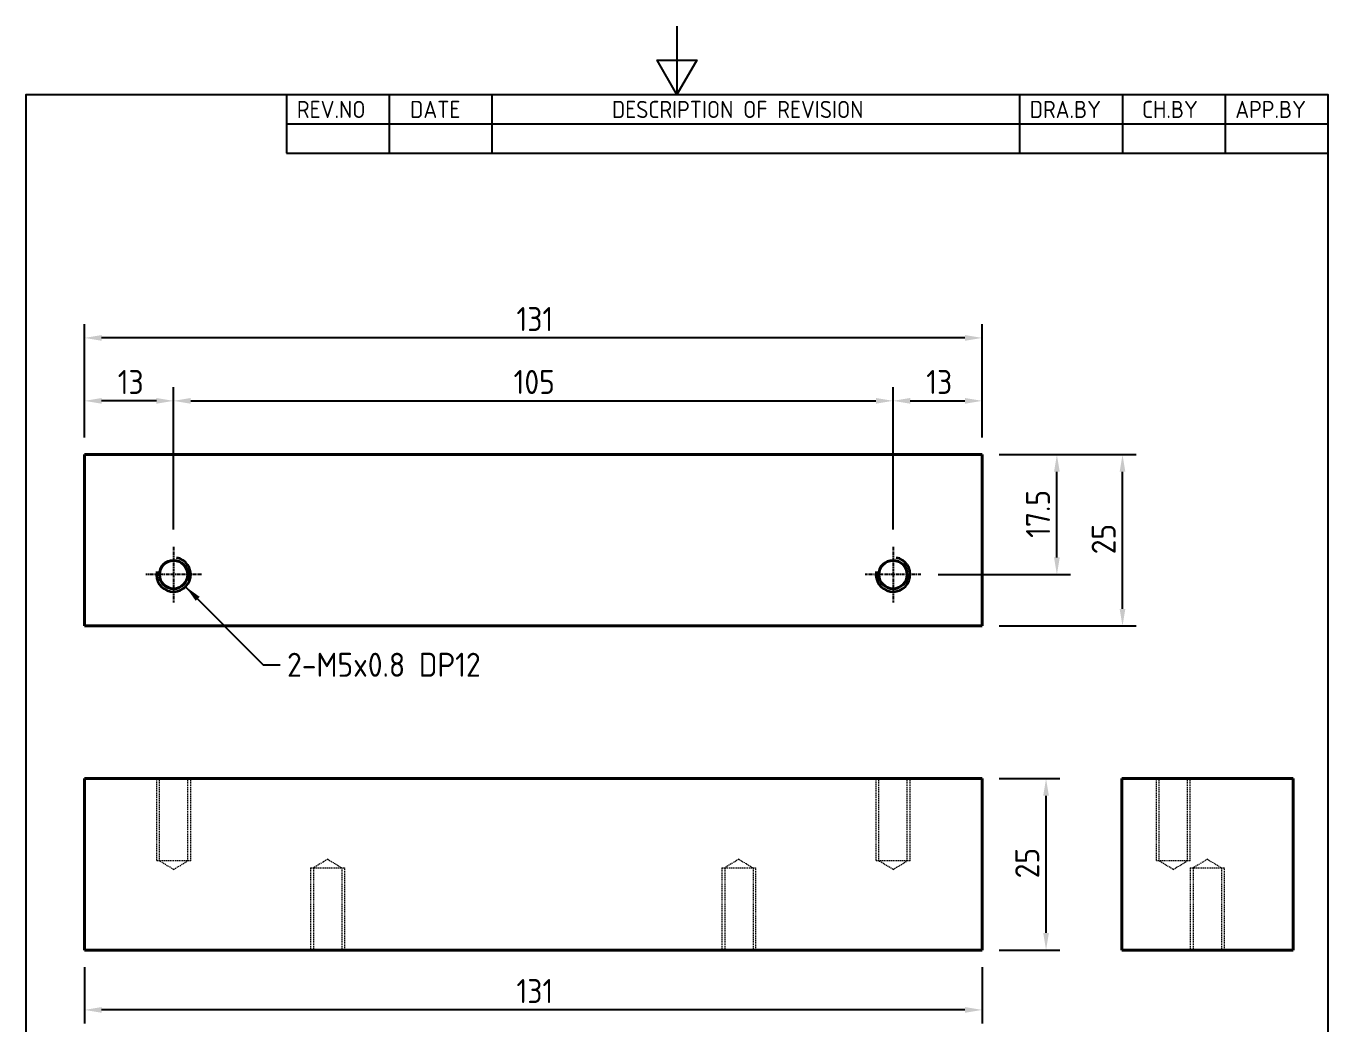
# Model space of a CAD drawing. Header units: millimetres. Extents: x 0 to 210, y 0 to 297.
# Drawn here: x 10 to 200, y 151.4 to 297 of the extents above; entities that cross this region are included whole.
import ezdxf

# ---------------------------------------------------------------- set-up
doc = ezdxf.new("R2010")
doc.units = ezdxf.units.MM
doc.linetypes.add('CHAIN', pattern=[0.7087, 0.4724, -0.0591, 0.1181, -0.0591])
doc.linetypes.add('DASHED', pattern=[0.2067, 0.1654, -0.0413])
doc.layers.get('0').update_dxf_attribs({"color": 3, "lineweight": 25, "true_color": 0x00ff00})
for name, color, linetype, lineweight, true_color in [('가려진 것(ISO)', 2, 'DASHED', 18, 0xffff00), ('가시적인 것(ISO)', 3, 'Continuous', 40, 0x00ff00), ('가시적인 좁은 것(ISO)', 3, 'Continuous', 35, 0x00ff00), ('기호(ISO)', 5, 'Continuous', 25, 0x0000ff), ('중심 표식(ISO)', 1, 'Continuous', 25, 0xff0000), ('치수(ISO)', 2, 'Continuous', 25, 0xffff00)]:
    doc.layers.add(name, color=color, linetype=linetype, lineweight=lineweight, true_color=true_color)
doc.layers.add('경계(ISO)', color=7, linetype='Continuous', lineweight=25)
doc.styles.add('ISO ProportionalPSTEK', font='isocp.shx')
doc.styles.add('치수 텍스트_PSTEK_POSCO', font='isocp.shx')
doc.dimstyles.new('치수_PSTEK_POSCO', dxfattribs={"dimtxt": 3.5, "dimasz": 2.5, "dimexe": 2, "dimexo": 2.5, "dimgap": 1, "dimtad": 1, "dimrnd": 1e-08, "dimdsep": 46, "dimtxsty": '치수 텍스트_PSTEK_POSCO', "dimcen": 0.09, "dimdle": 10, "dimclrd": 7, "dimclre": 7, "dimclrt": 2, "dimadec": 1, "dimazin": 2, "dimtfac": 1, "dimtmove": 0, "dimatfit": 3, "dimfxl": 1, "dimtolj": 1, "dimlwd": -1, "dimlwe": -1, "dimarcsym": 0})
doc.dimstyles.new('치수_PSTEK_POSCO$7', dxfattribs={"dimtxt": 3.5, "dimasz": 2.5, "dimexe": 2, "dimexo": 2.5, "dimgap": 1, "dimtad": 1, "dimrnd": 1e-08, "dimdsep": 46, "dimtxsty": '치수 텍스트_PSTEK_POSCO', "dimcen": 0.09, "dimdle": 10, "dimclrd": 7, "dimclre": 7, "dimclrt": 2, "dimadec": 1, "dimazin": 2, "dimtfac": 1, "dimtmove": 0, "dimatfit": 3, "dimfxl": 1, "dimtolj": 1, "dimlwd": -1, "dimlwe": -1, "dimarcsym": 0})

# ---------------------------------------------------------------- blocks, each defined once
blk = doc.blocks.new('경계 Default Border')
at = {"layer": '경계(ISO)', "flags": 128}
for points in [[(105, 297.0000076293945), (105, 287.0000076293945), (102.1132469177246, 292.0000076293945), (107.8867530822754, 292.0000076293945), (105, 287.0000076293945)], [(10, 10), (10, 287.0000076293945), (200, 287.0000076293945), (200, 10), (10, 10)]]:
    blk.add_lwpolyline(points, dxfattribs=at)
blk = doc.blocks.new('리비전 내역')
at = {"layer": '기호(ISO)'}
for p, q in [((48.00000000000001, 287.0000076293945), (200, 287.0000076293945)), ((48.00000000000001, 287.0000076293945), (48.00000000000001, 282.7200076293945)), ((63.00000000000001, 287.0000076293945), (63.00000000000001, 282.7200076293945)), ((78, 287.0000076293945), (78, 282.7200076293945)), ((155, 287.0000076293945), (155, 282.7200076293945)), ((170, 287.0000076293945), (170, 282.7200076293945)), ((185, 287.0000076293945), (185, 282.7200076293945)), ((200, 287.0000076293945), (200, 282.7200076293945)), ((48.00000000000001, 282.7200076293945), (200, 282.7200076293945)), ((48.00000000000001, 282.7200076293945), (48.00000000000001, 278.4400076293945)), ((63.00000000000001, 282.7200076293945), (63.00000000000001, 278.4400076293945)), ((78, 282.7200076293945), (78, 278.4400076293945)), ((155, 282.7200076293945), (155, 278.4400076293945)), ((170, 282.7200076293945), (170, 278.4400076293945)), ((185, 282.7200076293945), (185, 278.4400076293945)), ((200, 282.7200076293945), (200, 278.4400076293945)), ((48.00000000000001, 278.4400076293945), (200, 278.4400076293945))]:
    blk.add_line(p, q, dxfattribs=at)
at = {"layer": '기호(ISO)', "color": 2, "true_color": 0xffff00, "char_height": 2.5, "attachment_point": 7, "style": 'ISO ProportionalPSTEK'}
for s, insert in [('REV.NO', (49.5271157026291, 283.5831900503393)), ('DATE', (66.05423110723495, 283.5831900503393)), ('DESCRIPTION OF REVISION', (95.50702043336295, 283.5831900503393)), ('DRA.BY', (156.4757339553203, 283.5831900503393)), ('CH.BY', (172.8642915086116, 283.5831900503393)), ('APP.BY', (186.4777339604403, 283.5831900503393))]:
    blk.add_mtext(s, dxfattribs=dict(at, insert=insert))
blk = doc.blocks.new('*D27')
at = {"layer": 'Defpoints', "color": 0, "transparency": 16777216}
for p in [(18.52794921046186, 162.2125173932824), (149.5279492104619, 162.2125173932824), (18.52794921046186, 153.4756338663965)]:
    blk.add_point(p, dxfattribs=at)
at = {"layer": '치수(ISO)', "color": 7, "transparency": 16777216}
for p, q in [((18.52794921046186, 159.7125173932824), (18.52794921046186, 151.4756338663965)), ((149.5279492104619, 159.7125173932824), (149.5279492104619, 151.4756338663965)), ((147.0279492104619, 153.4756338663965), (21.02794921046186, 153.4756338663965))]:
    blk.add_line(p, q, dxfattribs=at)
for points in [[(21.02794921046186, 153.8923005330632), (21.02794921046186, 153.0589671997299), (18.52794921046186, 153.4756338663965)], [(147.0279492104619, 153.8923005330632), (147.0279492104619, 153.0589671997299), (149.5279492104619, 153.4756338663965)]]:
    blk.add_solid(points, dxfattribs=at)
at = {"layer": '치수(ISO)', "color": 2, "transparency": 16777216, "insert": (81.57794921046187, 156.2256338663965), "char_height": 3.5, "attachment_point": 4, "style": '치수 텍스트_PSTEK_POSCO'}
blk.add_mtext('\\A1;131', dxfattribs=at)
blk = doc.blocks.new('*D28')
at = {"layer": 'Defpoints', "color": 0, "transparency": 16777216}
for p in [(149.5279492104619, 187.2125173932824), (158.8592963136879, 187.2125173932824), (149.5279492104619, 162.2125173932824)]:
    blk.add_point(p, dxfattribs=at)
at = {"layer": '치수(ISO)', "color": 7, "transparency": 16777216}
for p, q in [((152.0279492104619, 187.2125173932824), (160.8592963136879, 187.2125173932824)), ((158.8592963136879, 164.7125173932824), (158.8592963136879, 184.7125173932824)), ((152.0279492104619, 162.2125173932824), (160.8592963136879, 162.2125173932824))]:
    blk.add_line(p, q, dxfattribs=at)
for points in [[(158.4426296470212, 184.7125173932824), (159.2759629803545, 184.7125173932824), (158.8592963136879, 187.2125173932824)], [(158.4426296470212, 164.7125173932824), (159.2759629803545, 164.7125173932824), (158.8592963136879, 162.2125173932824)]]:
    blk.add_solid(points, dxfattribs=at)
at = {"layer": '치수(ISO)', "color": 2, "transparency": 16777216, "insert": (156.1089518254989, 172.6705910434891), "char_height": 3.5, "attachment_point": 4, "rotation": 90, "style": '치수 텍스트_PSTEK_POSCO'}
blk.add_mtext('\\A1;25', dxfattribs=at)
blk = doc.blocks.new('*D29')
at = {"layer": 'Defpoints', "color": 0, "transparency": 16777216}
for p in [(149.5279492104759, 234.4837082094128), (170.0157072800249, 234.4837082094128), (149.5279492104759, 209.4837082094128)]:
    blk.add_point(p, dxfattribs=at)
at = {"layer": '치수(ISO)', "color": 7, "transparency": 16777216}
for p, q in [((152.0279492104759, 234.4837082094128), (172.0157072800249, 234.4837082094128)), ((170.0157072800249, 211.9837082094128), (170.0157072800249, 231.9837082094128)), ((152.0279492104759, 209.4837082094128), (172.0157072800249, 209.4837082094128))]:
    blk.add_line(p, q, dxfattribs=at)
for points in [[(169.5990406133583, 231.9837082094128), (170.4323739466916, 231.9837082094128), (170.0157072800249, 234.4837082094128)], [(169.5990406133583, 211.9837082094128), (170.4323739466916, 211.9837082094128), (170.0157072800249, 209.4837082094128)]]:
    blk.add_solid(points, dxfattribs=at)
at = {"layer": '치수(ISO)', "color": 2, "transparency": 16777216, "insert": (167.2653627918359, 219.9417818596196), "char_height": 3.5, "attachment_point": 4, "rotation": 90, "style": '치수 텍스트_PSTEK_POSCO'}
blk.add_mtext('\\A1;25', dxfattribs=at)
blk = doc.blocks.new('*D30')
at = {"layer": 'Defpoints', "color": 0, "transparency": 16777216}
for p in [(149.5279492104759, 234.4837082094128), (160.4389650295496, 234.4837082094128), (140.5949492104759, 216.9837082094128)]:
    blk.add_point(p, dxfattribs=at)
at = {"layer": '치수(ISO)', "color": 7, "transparency": 16777216}
for p, q in [((152.0279492104759, 234.4837082094128), (162.4389650295496, 234.4837082094128)), ((160.4389650295496, 219.4837082094128), (160.4389650295496, 231.9837082094128)), ((143.0949492104759, 216.9837082094128), (162.4389650295496, 216.9837082094128))]:
    blk.add_line(p, q, dxfattribs=at)
for points in [[(160.022298362883, 231.9837082094128), (160.8556316962163, 231.9837082094128), (160.4389650295496, 234.4837082094128)], [(160.022298362883, 219.4837082094128), (160.8556316962163, 219.4837082094128), (160.4389650295496, 216.9837082094128)]]:
    blk.add_solid(points, dxfattribs=at)
at = {"layer": '치수(ISO)', "color": 2, "transparency": 16777216, "insert": (157.6889650295496, 222.3362208359975), "char_height": 3.5, "attachment_point": 4, "rotation": 90, "style": '치수 텍스트_PSTEK_POSCO'}
blk.add_mtext('\\A1;17.5', dxfattribs=at)
blk = doc.blocks.new('*D31')
at = {"layer": 'Defpoints', "color": 0, "transparency": 16777216}
for p in [(136.5279492104759, 242.326756680092), (31.5279492104759, 221.0507082094128), (136.5279492104759, 221.0507082094128)]:
    blk.add_point(p, dxfattribs=at)
at = {"layer": '치수(ISO)', "color": 7, "transparency": 16777216}
for p, q in [((31.5279492104759, 223.5507082094128), (31.5279492104759, 244.326756680092)), ((136.5279492104759, 223.5507082094128), (136.5279492104759, 244.326756680092)), ((34.0279492104759, 242.326756680092), (134.0279492104759, 242.326756680092))]:
    blk.add_line(p, q, dxfattribs=at)
for points in [[(34.0279492104759, 242.7434233467586), (34.0279492104759, 241.9100900134253), (31.5279492104759, 242.326756680092)], [(134.0279492104759, 242.7434233467586), (134.0279492104759, 241.9100900134253), (136.5279492104759, 242.326756680092)]]:
    blk.add_solid(points, dxfattribs=at)
at = {"layer": '치수(ISO)', "color": 2, "transparency": 16777216, "insert": (81.1554618370606, 245.076756680092), "char_height": 3.5, "attachment_point": 4, "style": '치수 텍스트_PSTEK_POSCO'}
blk.add_mtext('\\A1;105', dxfattribs=at)
blk = doc.blocks.new('*D32')
at = {"layer": 'Defpoints', "color": 0, "transparency": 16777216}
for p in [(18.5279492104759, 251.5085812657611), (18.5279492104759, 234.4837082094128), (149.5279492104759, 234.4837082094128)]:
    blk.add_point(p, dxfattribs=at)
at = {"layer": '치수(ISO)', "color": 7, "transparency": 16777216}
for p, q in [((18.5279492104759, 236.9837082094128), (18.5279492104759, 253.5085812657611)), ((149.5279492104759, 236.9837082094128), (149.5279492104759, 253.5085812657611)), ((147.0279492104759, 251.5085812657611), (21.0279492104759, 251.5085812657611))]:
    blk.add_line(p, q, dxfattribs=at)
for points in [[(21.0279492104759, 251.9252479324278), (21.0279492104759, 251.0919145990945), (18.5279492104759, 251.5085812657611)], [(147.0279492104759, 251.9252479324278), (147.0279492104759, 251.0919145990945), (149.5279492104759, 251.5085812657611)]]:
    blk.add_solid(points, dxfattribs=at)
at = {"layer": '치수(ISO)', "color": 2, "transparency": 16777216, "insert": (81.5779492104759, 254.2585812657611), "char_height": 3.5, "attachment_point": 4, "style": '치수 텍스트_PSTEK_POSCO'}
blk.add_mtext('\\A1;131', dxfattribs=at)
blk = doc.blocks.new('*D34')
at = {"layer": 'Defpoints', "color": 0, "transparency": 16777216}
for p in [(149.5279492104759, 242.326756680092), (149.5279492104759, 234.4837082094128), (136.5279492104759, 221.0507082094128)]:
    blk.add_point(p, dxfattribs=at)
at = {"layer": '치수(ISO)', "color": 7, "transparency": 16777216}
for p, q in [((136.5279492104759, 223.5507082094128), (136.5279492104759, 244.326756680092)), ((149.5279492104759, 236.9837082094128), (149.5279492104759, 244.326756680092)), ((139.0279492104759, 242.326756680092), (147.0279492104759, 242.326756680092))]:
    blk.add_line(p, q, dxfattribs=at)
for points in [[(139.0279492104759, 242.7434233467586), (139.0279492104759, 241.9100900134253), (136.5279492104759, 242.326756680092)], [(147.0279492104759, 242.7434233467586), (147.0279492104759, 241.9100900134253), (149.5279492104759, 242.326756680092)]]:
    blk.add_solid(points, dxfattribs=at)
at = {"layer": '치수(ISO)', "color": 2, "transparency": 16777216, "insert": (141.3804618370606, 245.076756680092), "char_height": 3.5, "attachment_point": 4, "style": '치수 텍스트_PSTEK_POSCO'}
blk.add_mtext('\\A1;13', dxfattribs=at)
blk = doc.blocks.new('*D35')
at = {"layer": 'Defpoints', "color": 0, "transparency": 16777216}
for p in [(18.5279492104759, 242.326756680092), (18.5279492104759, 234.4837082094128), (31.5279492104759, 221.0507082094128)]:
    blk.add_point(p, dxfattribs=at)
at = {"layer": '치수(ISO)', "color": 7, "transparency": 16777216}
for p, q in [((18.5279492104759, 236.9837082094128), (18.5279492104759, 244.326756680092)), ((31.5279492104759, 223.5507082094128), (31.5279492104759, 244.326756680092)), ((29.0279492104759, 242.326756680092), (21.0279492104759, 242.326756680092))]:
    blk.add_line(p, q, dxfattribs=at)
for points in [[(21.0279492104759, 242.7434233467586), (21.0279492104759, 241.9100900134253), (18.5279492104759, 242.326756680092)], [(29.0279492104759, 242.7434233467586), (29.0279492104759, 241.9100900134253), (31.5279492104759, 242.326756680092)]]:
    blk.add_solid(points, dxfattribs=at)
at = {"layer": '치수(ISO)', "color": 2, "transparency": 16777216, "insert": (23.38046183706061, 245.076756680092), "char_height": 3.5, "attachment_point": 4, "style": '치수 텍스트_PSTEK_POSCO'}
blk.add_mtext('\\A1;13', dxfattribs=at)

msp = doc.modelspace()

# ---------------------------------------------------------------- linework, layer by layer
at = {"layer": '가려진 것(ISO)'}
for p, q in [((29.02794921046187, 187.2125173932824), (29.02794921046187, 175.2125173932824)), ((29.46094921046187, 175.2125173932824), (29.46094921046187, 187.2125173932824)), ((33.59494921046186, 175.2125173932824), (33.59494921046186, 187.2125173932824)), ((34.02794921046187, 175.2125173932824), (34.02794921046187, 187.2125173932824)), ((134.0279492104619, 187.2125173932824), (134.0279492104619, 175.2125173932824)), ((134.4609492104619, 175.2125173932824), (134.4609492104619, 187.2125173932824)), ((138.5949492104619, 175.2125173932824), (138.5949492104619, 187.2125173932824)), ((139.0279492104619, 175.2125173932824), (139.0279492104619, 187.2125173932824)), ((174.9111134164993, 187.2125173932824), (174.9111134164993, 175.2125173932824)), ((175.3441134164993, 175.2125173932824), (175.3441134164993, 187.2125173932824)), ((179.4781134164993, 175.2125173932824), (179.4781134164993, 187.2125173932824)), ((179.9111134164993, 175.2125173932824), (179.9111134164993, 187.2125173932824)), ((34.02794921046187, 175.2125173932824), (29.02794921046187, 175.2125173932824)), ((31.52794921046187, 173.9705384937524), (29.46094921046187, 175.2125173932824)), ((31.52794921046187, 173.9705384937524), (33.59494921046186, 175.2125173932824)), ((54.02794921046187, 175.4544962928124), (51.96094921046188, 174.2125173932824)), ((54.02794921046187, 175.4544962928124), (56.09494921046186, 174.2125173932824)), ((114.0279492104619, 175.4544962928124), (111.9609492104619, 174.2125173932824)), ((114.0279492104619, 175.4544962928124), (116.0949492104619, 174.2125173932824)), ((139.0279492104619, 175.2125173932824), (134.0279492104619, 175.2125173932824)), ((136.5279492104619, 173.9705384937524), (134.4609492104619, 175.2125173932824)), ((136.5279492104619, 173.9705384937524), (138.5949492104619, 175.2125173932824)), ((179.9111134164993, 175.2125173932824), (174.9111134164993, 175.2125173932824)), ((177.4111134164993, 173.9705384937524), (175.3441134164993, 175.2125173932824)), ((177.4111134164993, 173.9705384937524), (179.4781134164993, 175.2125173932824)), ((182.4111134164926, 175.4544962928124), (180.3441134164926, 174.2125173932824)), ((182.4111134164926, 175.4544962928124), (184.4781134164926, 174.2125173932824)), ((51.52794921046187, 174.2125173932824), (51.52794921046187, 162.2125173932824)), ((51.52794921046187, 174.2125173932824), (56.52794921046187, 174.2125173932824)), ((51.96094921046188, 174.2125173932824), (51.96094921046188, 162.2125173932824)), ((56.09494921046186, 174.2125173932824), (56.09494921046186, 162.2125173932824)), ((56.52794921046187, 162.2125173932824), (56.52794921046187, 174.2125173932824)), ((111.5279492104619, 174.2125173932824), (111.5279492104619, 162.2125173932824)), ((111.5279492104619, 174.2125173932824), (116.5279492104619, 174.2125173932824)), ((111.9609492104619, 174.2125173932824), (111.9609492104619, 162.2125173932824)), ((116.0949492104619, 174.2125173932824), (116.0949492104619, 162.2125173932824)), ((116.5279492104619, 162.2125173932824), (116.5279492104619, 174.2125173932824)), ((179.9111134164926, 174.2125173932824), (179.9111134164926, 162.2125173932824)), ((179.9111134164926, 174.2125173932824), (184.9111134164926, 174.2125173932824)), ((180.3441134164926, 174.2125173932824), (180.3441134164926, 162.2125173932824)), ((184.4781134164926, 174.2125173932824), (184.4781134164926, 162.2125173932824)), ((184.9111134164926, 162.2125173932824), (184.9111134164926, 174.2125173932824))]:
    msp.add_line(p, q, dxfattribs=at)
at = {"layer": '가시적인 것(ISO)'}
for p, q in [((18.5279492104759, 234.4837082094128), (18.5279492104759, 209.4837082094128)), ((149.5279492104759, 234.4837082094128), (18.5279492104759, 234.4837082094128)), ((149.5279492104759, 209.4837082094128), (149.5279492104759, 234.4837082094128)), ((18.5279492104759, 209.4837082094128), (149.5279492104759, 209.4837082094128)), ((18.52794921046186, 162.2125173932824), (18.52794921046186, 187.2125173932824)), ((18.52794921046186, 187.2125173932824), (149.5279492104619, 187.2125173932824)), ((149.5279492104619, 162.2125173932824), (149.5279492104619, 187.2125173932824)), ((169.9111134165031, 187.2125173932824), (194.9111134165031, 187.2125173932824)), ((169.9111134165031, 162.2125173932824), (169.9111134165031, 187.2125173932824)), ((194.9111134165031, 162.2125173932824), (194.9111134165031, 187.2125173932824)), ((149.5279492104619, 162.2125173932824), (18.52794921046186, 162.2125173932824)), ((194.9111134165031, 162.2125173932824), (169.9111134165032, 162.2125173932824))]:
    msp.add_line(p, q, dxfattribs=at)
for centre in [(31.5279492104759, 216.9837082094128), (136.5279492104759, 216.9837082094128)]:
    msp.add_circle(centre, 2.067, dxfattribs=at)
at = {"layer": '가시적인 좁은 것(ISO)'}
for centre, radius, end in [((31.5279492104759, 216.9837082094128), 2.500000000000002, 79.99999999995072), ((136.5279492104759, 216.9837082094128), 2.5, 79.99999999995103)]:
    msp.add_arc(centre, radius, 170.0000000000023, end, dxfattribs=at)
at = {"layer": '중심 표식(ISO)', "linetype": 'CHAIN'}
for p, q in [((31.5279492104759, 221.0507082094128), (31.5279492104759, 212.9167082094128)), ((136.5279492104759, 221.0507082094128), (136.5279492104759, 212.9167082094128)), ((35.5949492104759, 216.9837082094128), (27.4609492104759, 216.9837082094128)), ((140.5949492104759, 216.9837082094128), (132.4609492104759, 216.9837082094128))]:
    msp.add_line(p, q, dxfattribs=at)

# ---------------------------------------------------------------- block references
msp.add_blockref('경계 Default Border', (0, 0))
at = {"layer": '기호(ISO)'}
msp.add_blockref('리비전 내역', (0, 0), dxfattribs=at)

# ---------------------------------------------------------------- texts
at = {"layer": '기호(ISO)', "color": 2, "true_color": 0xffff00, "insert": (48.09542118024576, 203.8287312488598), "char_height": 3.499999940395355, "width": 33.79105975627898, "attachment_point": 4, "line_spacing_factor": 0.612500011920929, "style": '치수 텍스트_PSTEK_POSCO'}
msp.add_mtext('{2-M5x0.8 DP12}', dxfattribs=at)

# ---------------------------------------------------------------- dimensions: what is measured, and where the dimension line sits
at = {"layer": '치수(ISO)', "color": 7}
for base, p1, p2, angle, picture, middle in [((18.5279492104759, 251.5085812657611), (149.5279492104759, 234.4837082094128), (18.5279492104759, 234.4837082094128), 180, '*D32', (84.0279492104759, 251.5085812657611)), ((18.5279492104759, 242.326756680092), (31.5279492104759, 221.0507082094128), (18.5279492104759, 234.4837082094128), 180, '*D35', (25.0279492104759, 242.326756680092)), ((136.5279492104759, 242.326756680092), (31.5279492104759, 221.0507082094128), (136.5279492104759, 221.0507082094128), 180, '*D31', (84.0279492104759, 242.326756680092)), ((149.5279492104759, 242.326756680092), (136.5279492104759, 221.0507082094128), (149.5279492104759, 234.4837082094128), 180, '*D34', (143.0279492104759, 242.326756680092)), ((160.4389650295496, 234.4837082094128), (140.5949492104759, 216.9837082094128), (149.5279492104759, 234.4837082094128), 90, '*D30', (160.4389650295496, 225.7337082094128)), ((170.0157072800249, 234.4837082094128), (149.5279492104759, 209.4837082094128), (149.5279492104759, 234.4837082094128), 90, '*D29', (170.0157072800249, 221.9837082094128)), ((158.8592963136879, 187.2125173932824), (149.5279492104619, 162.2125173932824), (149.5279492104619, 187.2125173932824), 90, '*D28', (158.8592963136878, 174.7125173932824)), ((18.52794921046186, 153.4756338663965), (149.5279492104619, 162.2125173932824), (18.52794921046186, 162.2125173932824), 180, '*D27', (84.02794921046187, 153.4756338663965))]:
    dim = msp.add_linear_dim(base=base, p1=p1, p2=p2, angle=angle, dimstyle='치수_PSTEK_POSCO', override={"dimdec": 2, "dimtp": 0, "dimtm": -0, "dimtdec": 2, "dimtofl": 0, "dimatfit": 1}, dxfattribs=at)
    dim.commit()
    dim.dimension.update_dxf_attribs({"geometry": picture, "text_midpoint": middle, "dimtype": 160})

# ---------------------------------------------------------------- leaders
at = {"layer": '기호(ISO)', "color": 7, "annotation_type": 0, "has_hookline": 1, "hookline_direction": 0, "text_width": 29.34908414585737}
msp.add_leader([(33.29571616344253, 215.2159412564467), (44.59542118024576, 203.8287312488598), (47.09542118024576, 203.8287312488598)], dimstyle='치수_PSTEK_POSCO$7', override={"dimtad": 0}, dxfattribs=at)

doc.saveas('drawing.dxf')
